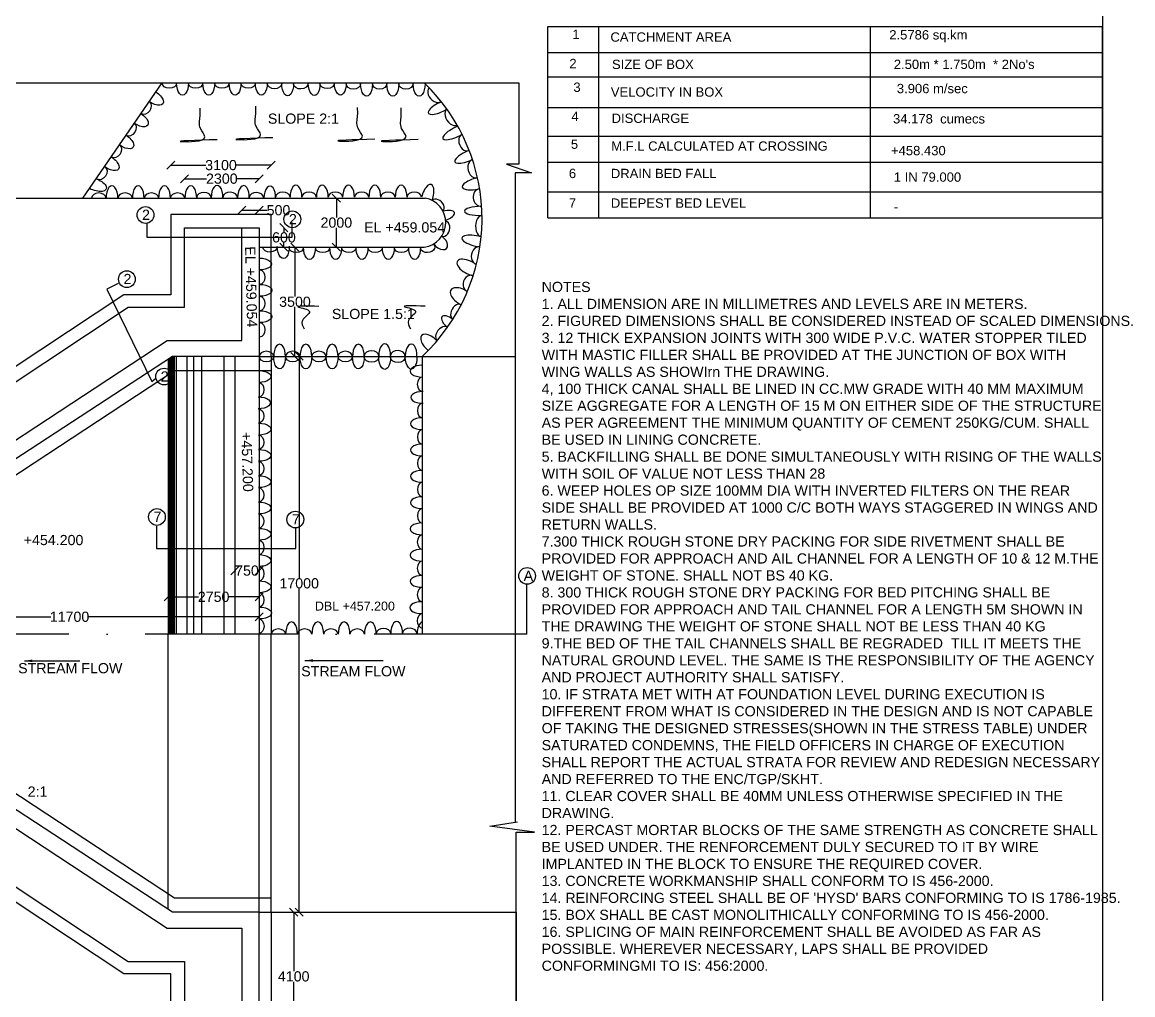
# Model space of a CAD drawing. Header units: millimetres. Extents: x 5124 to 6568637, y 2311 to 91879094.
# Drawn here: x 3616420 to 3629515, y 45938375 to 45949839 of the extents above; entities that cross this region are included whole.
import ezdxf

# ---------------------------------------------------------------- set-up
doc = ezdxf.new("R2010")
doc.units = ezdxf.units.MM
doc.header["$MEASUREMENT"] = 0
doc.linetypes.add('ACAD_ISO10W100', pattern=[18, 12, -3, 0, -3])
for name, color, linetype in [('DIMENSION', 7, 'Continuous'), ('DRAWING', 7, 'Continuous'), ('TEXT', 7, 'Continuous')]:
    doc.layers.add(name, color=color, linetype=linetype)
doc.styles.get("Standard").update_dxf_attribs({"font": 'arial.ttf', "height": 120})
doc.dimstyles.get("Standard").update_dxf_attribs({"dimtxt": 200, "dimasz": 110, "dimexe": 0.18, "dimexo": 0.0625, "dimgap": 0.09, "dimtad": 0, "dimtih": 1, "dimtoh": 1, "dimdec": 0, "dimzin": 0, "dimdsep": 46, "dimtxsty": 'Standard', "dimblk": 'OBLIQUE', "dimcen": 0.09, "dimse1": 1, "dimse2": 1, "dimadec": 0, "dimazin": 0, "dimtfac": 1, "dimtdec": 0, "dimtofl": 0, "dimtmove": 0, "dimatfit": 3, "dimfxl": 1, "dimtolj": 1, "dimtzin": 0, "dimarcsym": 0})

# ---------------------------------------------------------------- blocks, each defined once
blk = doc.blocks.new('_Oblique')
at = {"color": 0, "linetype": 'ByBlock', "lineweight": -2}
blk.add_line((-0.5, -0.5), (0.5, 0.5), dxfattribs=at)
blk = doc.blocks.new('*D158')
at = {"layer": 'Defpoints', "color": 0, "linetype": 'Continuous'}
for p in [(3614742, 45942832), (3619214, 45942832), (3619214, 45942830)]:
    blk.add_point(p, dxfattribs=at)
at = {"layer": 'DIMENSION', "color": 0, "linetype": 'Continuous', "lineweight": -2}
for p, q in [((3614742, 45942830), (3616758, 45942830)), ((3619214, 45942830), (3617198, 45942830))]:
    blk.add_line(p, q, dxfattribs=at)
at = {"layer": 'DIMENSION', "color": 0, "linetype": 'Continuous', "lineweight": -2, "xscale": 95, "yscale": 95, "zscale": 95, "rotation": 180}
blk.add_blockref('_Oblique', (3614742, 45942830), dxfattribs=at)
at = {"layer": 'DIMENSION', "color": 0, "linetype": 'Continuous', "lineweight": -2, "xscale": 95, "yscale": 95, "zscale": 95}
blk.add_blockref('_Oblique', (3619214, 45942830), dxfattribs=at)
at = {"layer": 'DIMENSION', "color": 0, "linetype": 'Continuous', "insert": (3616978, 45942830), "char_height": 120, "attachment_point": 5}
blk.add_mtext('\\A1;11700', dxfattribs=at)
blk = doc.blocks.new('*D159')
at = {"layer": 'Defpoints', "color": 0, "linetype": 'Continuous'}
for p in [(3619214, 45943065), (3618141, 45942991), (3619214, 45942991)]:
    blk.add_point(p, dxfattribs=at)
at = {"layer": 'DIMENSION', "color": 0, "linetype": 'Continuous', "lineweight": -2}
for p, q in [((3618141, 45943065), (3618497, 45943065)), ((3619214, 45943065), (3618857, 45943065))]:
    blk.add_line(p, q, dxfattribs=at)
at = {"layer": 'DIMENSION', "color": 0, "linetype": 'Continuous', "lineweight": -2, "xscale": 95, "yscale": 95, "zscale": 95, "rotation": 180}
blk.add_blockref('_Oblique', (3618141, 45943065), dxfattribs=at)
at = {"layer": 'DIMENSION', "color": 0, "linetype": 'Continuous', "lineweight": -2, "xscale": 95, "yscale": 95, "zscale": 95}
blk.add_blockref('_Oblique', (3619214, 45943065), dxfattribs=at)
at = {"layer": 'DIMENSION', "color": 0, "linetype": 'Continuous', "insert": (3618677, 45943065), "char_height": 120, "attachment_point": 5}
blk.add_mtext('\\A1;2750', dxfattribs=at)
blk = doc.blocks.new('*D160')
at = {"layer": 'Defpoints', "color": 0, "linetype": 'Continuous'}
for p in [(3618926, 45943374), (3619214, 45943374), (3619214, 45943374)]:
    blk.add_point(p, dxfattribs=at)
at = {"layer": 'DIMENSION', "color": 0, "linetype": 'Continuous', "lineweight": -2}
for p, q in [((3618926, 45943374), (3618938, 45943374)), ((3619214, 45943374), (3619202, 45943374))]:
    blk.add_line(p, q, dxfattribs=at)
at = {"layer": 'DIMENSION', "color": 0, "linetype": 'Continuous', "lineweight": -2, "xscale": 95, "yscale": 95, "zscale": 95, "rotation": 180}
blk.add_blockref('_Oblique', (3618926, 45943374), dxfattribs=at)
at = {"layer": 'DIMENSION', "color": 0, "linetype": 'Continuous', "lineweight": -2, "xscale": 95, "yscale": 95, "zscale": 95}
blk.add_blockref('_Oblique', (3619214, 45943374), dxfattribs=at)
at = {"layer": 'DIMENSION', "color": 0, "linetype": 'Continuous', "insert": (3619070, 45943374), "char_height": 120, "attachment_point": 5}
blk.add_mtext('\\A1;750', dxfattribs=at)
blk = doc.blocks.new('*D161')
at = {"layer": 'Defpoints', "color": 0, "linetype": 'Continuous'}
for p in [(3619355, 45948154), (3618172, 45947572), (3619355, 45947572)]:
    blk.add_point(p, dxfattribs=at)
at = {"layer": 'DIMENSION', "color": 0, "linetype": 'Continuous', "lineweight": -2}
for p, q in [((3618172, 45948154), (3618585, 45948154)), ((3619355, 45948154), (3618943, 45948154))]:
    blk.add_line(p, q, dxfattribs=at)
at = {"layer": 'DIMENSION', "color": 0, "linetype": 'Continuous', "lineweight": -2, "xscale": 95, "yscale": 95, "zscale": 95, "rotation": 180}
blk.add_blockref('_Oblique', (3618172, 45948154), dxfattribs=at)
at = {"layer": 'DIMENSION', "color": 0, "linetype": 'Continuous', "lineweight": -2, "xscale": 95, "yscale": 95, "zscale": 95}
blk.add_blockref('_Oblique', (3619355, 45948154), dxfattribs=at)
at = {"layer": 'DIMENSION', "color": 0, "linetype": 'Continuous', "insert": (3618764, 45948154), "char_height": 120, "attachment_point": 5}
blk.add_mtext('\\A1;3100', dxfattribs=at)
blk = doc.blocks.new('*D162')
at = {"layer": 'Defpoints', "color": 0, "linetype": 'Continuous'}
for p in [(3619214, 45947994), (3618333, 45947417), (3619214, 45947417)]:
    blk.add_point(p, dxfattribs=at)
at = {"layer": 'DIMENSION', "color": 0, "linetype": 'Continuous', "lineweight": -2}
for p, q in [((3618333, 45947994), (3618594, 45947994)), ((3619214, 45947994), (3618954, 45947994))]:
    blk.add_line(p, q, dxfattribs=at)
at = {"layer": 'DIMENSION', "color": 0, "linetype": 'Continuous', "lineweight": -2, "xscale": 95, "yscale": 95, "zscale": 95, "rotation": 180}
blk.add_blockref('_Oblique', (3618333, 45947994), dxfattribs=at)
at = {"layer": 'DIMENSION', "color": 0, "linetype": 'Continuous', "lineweight": -2, "xscale": 95, "yscale": 95, "zscale": 95}
blk.add_blockref('_Oblique', (3619214, 45947994), dxfattribs=at)
at = {"layer": 'DIMENSION', "color": 0, "linetype": 'Continuous', "insert": (3618774, 45947994), "char_height": 120, "attachment_point": 5}
blk.add_mtext('\\A1;2300', dxfattribs=at)
blk = doc.blocks.new('*D163')
at = {"layer": 'Defpoints', "color": 0, "linetype": 'Continuous'}
for p in [(3619214, 45947622), (3619011, 45947417), (3619214, 45947417)]:
    blk.add_point(p, dxfattribs=at)
at = {"layer": 'DIMENSION', "color": 0, "linetype": 'Continuous', "lineweight": -2}
for p, q in [((3619011, 45947622), (3619214, 45947622)), ((3619214, 45947622), (3619309, 45947622))]:
    blk.add_line(p, q, dxfattribs=at)
at = {"layer": 'DIMENSION', "color": 0, "linetype": 'Continuous', "lineweight": -2, "xscale": 95, "yscale": 95, "zscale": 95, "rotation": 180}
blk.add_blockref('_Oblique', (3619011, 45947622), dxfattribs=at)
at = {"layer": 'DIMENSION', "color": 0, "linetype": 'Continuous', "lineweight": -2, "xscale": 95, "yscale": 95, "zscale": 95}
blk.add_blockref('_Oblique', (3619214, 45947622), dxfattribs=at)
at = {"layer": 'DIMENSION', "color": 0, "linetype": 'Continuous', "insert": (3619442, 45947622), "char_height": 120, "attachment_point": 5}
blk.add_mtext('\\A1;500', dxfattribs=at)
blk = doc.blocks.new('*D164')
at = {"layer": 'Defpoints', "color": 0, "linetype": 'Continuous'}
for p in [(3619214, 45947417), (3619214, 45947188), (3619506, 45947188)]:
    blk.add_point(p, dxfattribs=at)
at = {"layer": 'DIMENSION', "color": 0, "linetype": 'Continuous', "lineweight": -2}
for p, q in [((3619506, 45947417), (3619506, 45947364)), ((3619506, 45947188), (3619506, 45947241))]:
    blk.add_line(p, q, dxfattribs=at)
at = {"layer": 'DIMENSION', "color": 0, "linetype": 'Continuous', "lineweight": -2, "xscale": 95, "yscale": 95, "zscale": 95}
for p, rotation in [((3619506, 45947417), 90), ((3619506, 45947188), 270)]:
    blk.add_blockref('_Oblique', p, dxfattribs=dict(at, rotation=rotation))
at = {"layer": 'DIMENSION', "color": 0, "linetype": 'Continuous', "insert": (3619506, 45947302), "char_height": 120, "attachment_point": 5}
blk.add_mtext('\\A1;600', dxfattribs=at)
blk = doc.blocks.new('*D165')
at = {"layer": 'Defpoints', "color": 0, "linetype": 'Continuous'}
for p in [(3620124, 45947765), (3620124, 45947188), (3620124, 45947188)]:
    blk.add_point(p, dxfattribs=at)
at = {"layer": 'DIMENSION', "color": 0, "linetype": 'Continuous', "lineweight": -2}
for p, q in [((3620124, 45947765), (3620124, 45947538)), ((3620124, 45947188), (3620124, 45947415))]:
    blk.add_line(p, q, dxfattribs=at)
at = {"layer": 'DIMENSION', "color": 0, "linetype": 'Continuous', "lineweight": -2, "xscale": 95, "yscale": 95, "zscale": 95}
for p, rotation in [((3620124, 45947765), 90), ((3620124, 45947188), 270)]:
    blk.add_blockref('_Oblique', p, dxfattribs=dict(at, rotation=rotation))
at = {"layer": 'DIMENSION', "color": 0, "linetype": 'Continuous', "insert": (3620124, 45947476), "char_height": 120, "attachment_point": 5}
blk.add_mtext('\\A1;2000', dxfattribs=at)
blk = doc.blocks.new('*D166')
at = {"layer": 'Defpoints', "color": 0, "linetype": 'Continuous'}
for p in [(3619506, 45947188), (3619506, 45945898), (3619636, 45945898)]:
    blk.add_point(p, dxfattribs=at)
at = {"layer": 'DIMENSION', "color": 0, "linetype": 'Continuous', "lineweight": -2}
for p, q in [((3619636, 45947188), (3619636, 45946604)), ((3619636, 45945898), (3619636, 45946482))]:
    blk.add_line(p, q, dxfattribs=at)
at = {"layer": 'DIMENSION', "color": 0, "linetype": 'Continuous', "lineweight": -2, "xscale": 95, "yscale": 95, "zscale": 95}
for p, rotation in [((3619636, 45947188), 90), ((3619636, 45945898), 270)]:
    blk.add_blockref('_Oblique', p, dxfattribs=dict(at, rotation=rotation))
at = {"layer": 'DIMENSION', "color": 0, "linetype": 'Continuous', "insert": (3619636, 45946543), "char_height": 120, "attachment_point": 5}
blk.add_mtext('\\A1;3500', dxfattribs=at)
blk = doc.blocks.new('*D167')
at = {"layer": 'Defpoints', "color": 0, "linetype": 'Continuous'}
for p in [(3619455, 45945904), (3619507, 45939350), (3619686, 45939350)]:
    blk.add_point(p, dxfattribs=at)
at = {"layer": 'DIMENSION', "color": 0, "linetype": 'Continuous', "lineweight": -2}
for p, q in [((3619686, 45945904), (3619686, 45943285)), ((3619686, 45939350), (3619686, 45943163))]:
    blk.add_line(p, q, dxfattribs=at)
at = {"layer": 'DIMENSION', "color": 0, "linetype": 'Continuous', "lineweight": -2, "xscale": 95, "yscale": 95, "zscale": 95}
for p, rotation in [((3619686, 45945904), 90), ((3619686, 45939350), 270)]:
    blk.add_blockref('_Oblique', p, dxfattribs=dict(at, rotation=rotation))
at = {"layer": 'DIMENSION', "color": 0, "linetype": 'Continuous', "insert": (3619686, 45943224), "char_height": 120, "attachment_point": 5}
blk.add_mtext('\\A1;17000', dxfattribs=at)
blk = doc.blocks.new('*D168')
at = {"layer": 'Defpoints', "color": 0, "linetype": 'Continuous'}
for p in [(3619507, 45939350), (3619214, 45937831), (3619621, 45937831)]:
    blk.add_point(p, dxfattribs=at)
at = {"layer": 'DIMENSION', "color": 0, "linetype": 'Continuous', "lineweight": -2}
for p, q in [((3619621, 45939350), (3619621, 45938652)), ((3619621, 45937831), (3619621, 45938529))]:
    blk.add_line(p, q, dxfattribs=at)
at = {"layer": 'DIMENSION', "color": 0, "linetype": 'Continuous', "lineweight": -2, "xscale": 95, "yscale": 95, "zscale": 95}
for p, rotation in [((3619621, 45939350), 90), ((3619621, 45937831), 270)]:
    blk.add_blockref('_Oblique', p, dxfattribs=dict(at, rotation=rotation))
at = {"layer": 'DIMENSION', "color": 0, "linetype": 'Continuous', "insert": (3619621, 45938591), "char_height": 120, "attachment_point": 5}
blk.add_mtext('\\A1;4100', dxfattribs=at)

msp = doc.modelspace()

# ---------------------------------------------------------------- linework, layer by layer
at = {"layer": 'DIMENSION', "linetype": 'Continuous'}
for centre in [(3617873.8, 45947566.8), (3619605.3, 45947515.4), (3617654.7, 45946810.3), (3618093.3, 45945661.8), (3618008.7, 45944006.8), (3619640.7, 45943976.3), (3622373.3, 45943311.8)]:
    msp.add_circle(centre, 98.8, dxfattribs=at)
at = {"layer": 'DRAWING', "linetype": 'Continuous'}
msp.add_lwpolyline([(3584558.5, 45956633), (3629157, 45956633), (3629157, 45928571.5), (3584558.5, 45928571.5)], close=True, dxfattribs=at)
for points in [[(3595456, 45949199.6), (3597242, 45949199.6), (3597242, 45949470.6), (3597436.4, 45949037.1), (3597436.4, 45949214), (3606239, 45949214), (3608429.7, 45949214), (3608560.4, 45949033.6), (3608560.4, 45949377.1), (3608691.1, 45949177.9), (3613492.7, 45949177.9), (3613635.1, 45948998.2), (3613635.1, 45949362.7), (3613747.8, 45949170.1), (3614567.7, 45949170.1), (3614567.7, 45949122.4), (3622276, 45949122.4), (3622276, 45948165.3), (3622129.8, 45948165.3), (3622426.3, 45948065.2), (3622234.2, 45948065.2), (3622234.2, 45940408.6)], [(3617134, 45947764.7), (3618069.7, 45949122.4)], [(3614567.7, 45947764.7), (3621169.7, 45947764.7)], [(3619214.1, 45945898.2), (3619355, 45945898.2), (3619355, 45947571.6), (3618172.4, 45947571.6), (3618172.4, 45946625.6), (3617617, 45946625.6), (3614667.4, 45944672.4), (3613828.1, 45944688.3)], [(3617890.5, 45947467), (3617890.5, 45947305), (3619602, 45947305), (3619602, 45947477.5)], [(3613968.7, 45942624), (3613968.7, 45944523.3), (3614716.5, 45944523.3), (3617669.5, 45946480.2), (3618333.2, 45946480.2), (3618333.2, 45947416.7), (3619214.1, 45947416.7), (3619214.1, 45945898.2), (3618190.6, 45945898.2), (3614741.6, 45943645.1)], [(3614741.6, 45943849.8), (3614741.7, 45943861.7), (3618130.6, 45946087.6), (3619010.6, 45946087.6), (3619010.6, 45947416.7)], [(3619214.1, 45947187.9), (3621161.5, 45947187.9)], [(3617550, 45946760.5), (3617419, 45946692), (3617947.5, 45945605), (3617997.5, 45945643)], [(3618176.9, 45945889.3), (3618176.9, 45942624)], [(3618181.6, 45945892.3), (3618181.6, 45942624)], [(3618185.8, 45945895.1), (3618185.8, 45942624)], [(3618190.6, 45945898.2), (3618190.6, 45942624)], [(3618195.7, 45945898.2), (3618195.7, 45942624)], [(3618200.1, 45945898.2), (3618200.1, 45942624)], [(3618204.9, 45945898.2), (3618204.9, 45942624)], [(3618212.4, 45945898.2), (3618212.4, 45942624)], [(3618235.8, 45945898.2), (3618235.8, 45942624)], [(3618362, 45945898.2), (3618362, 45942624)], [(3618438.5, 45945898.2), (3618438.5, 45942624)], [(3618533.6, 45945898.2), (3618533.6, 45942624)], [(3618797.8, 45945898.2), (3618797.8, 45942624)], [(3618926.1, 45945898.2), (3618926.1, 45942624)], [(3619214.1, 45945898.2), (3619214.1, 45942624)], [(3619355, 45945898.2), (3619355, 45942624)], [(3619355, 45945898.2), (3621134.4, 45945898.2), (3621134.4, 45942624)], [(3621134.4, 45945898.2), (3622234.2, 45945898.2)], [(3618140.5, 45945865.5), (3618140.5, 45942624)], [(3618143.1, 45945867.2), (3618143.1, 45942624)], [(3618146, 45945869.1), (3618146, 45942624)], [(3618146, 45945869.1), (3618146, 45942624)], [(3618149.4, 45945871.3), (3618149.4, 45942624)], [(3618153.5, 45945873.9), (3618153.5, 45942624)], [(3618157.3, 45945876.5), (3618157.3, 45942624)], [(3618161.3, 45945879), (3618161.3, 45942624)], [(3618164.3, 45945881), (3618164.3, 45942624)], [(3618168.7, 45945883.9), (3618168.7, 45942624)], [(3618173.1, 45945886.7), (3618173.1, 45942624)], [(3614741.6, 45943449.6), (3618214.9, 45945731.8), (3619355, 45945731.8)], [(3618002, 45943899), (3618002, 45943635), (3619644.5, 45943635), (3619644.5, 45943871.5)], [(3622370, 45942624), (3622370, 45943208)], [(3613968.7, 45942624), (3613968.7, 45940724.7), (3614716.5, 45940724.7), (3617669.5, 45938767.8), (3618333.2, 45938767.8), (3618333.2, 45937831.3), (3619214.1, 45937831.3), (3619214.1, 45939349.8), (3618190.6, 45939349.8), (3614741.6, 45941602.9)], [(3618140.5, 45939382.5), (3618140.5, 45942624)], [(3619214.1, 45939349.8), (3619214.1, 45942624)], [(3619355, 45939349.8), (3619355, 45942624)], [(3614741.6, 45941798.4), (3618214.9, 45939516.2), (3619355, 45939516.2)], [(3614741.6, 45941398.2), (3614741.7, 45941386.3), (3618130.6, 45939160.4), (3619010.6, 45939160.4), (3619010.6, 45937831.3)], [(3619214.1, 45939349.8), (3619355, 45939349.8), (3619355, 45937676.4), (3618172.4, 45937676.4), (3618172.4, 45938622.4), (3617617, 45938622.4), (3614667.4, 45940575.6), (3613828.1, 45940559.7)], [(3619355, 45939349.8), (3622242.5, 45939349.8), (3622242.5, 45936524.5), (3622242.5, 45939349.8), (3622242.5, 45940292.5), (3622462, 45940292.5), (3621934.5, 45940363), (3622259.5, 45940412.5)]]:
    msp.add_lwpolyline(points, dxfattribs=at)
at = {"layer": 'DRAWING', "linetype": 'ACAD_ISO10W100', "ltscale": 150}
msp.add_lwpolyline([(3622370, 45942624), (3585220.5, 45942624)], dxfattribs=at)
at = {"layer": 'DRAWING', "linetype": 'Continuous'}
for centre, radius, start, end in [((3619621.1, 45947523.1), 2220.5, 312.96259, 46.07515), ((3621122.9, 45947476.9), 291.5, 277.61061, 80.76102)]:
    msp.add_arc(centre, radius, start, end, dxfattribs=at)
at = {"layer": 'DRAWING', "extrusion": (0, 0, -1)}
for centre, major_axis, ratio, start_param, end_param in [((3618154.9, 45949122.4), (-85.2, 0), 0.7243402, 3.1415927, 6.2831853), ((3618310.2, 45949116.9), (0, -139), 0.5, 4.6728103, 7.8935603), ((3618464.9, 45949122.4), (-85.2, 0), 0.7243402, 3.1415927, 6.2831853), ((3618620.1, 45949116.9), (0, -139), 0.5, 4.6728103, 7.8935603), ((3618774.8, 45949122.4), (-85.2, 0), 0.7243402, 3.1415927, 6.2831853), ((3618930.1, 45949116.9), (0, -139), 0.5, 4.6728103, 7.8935603), ((3619084.8, 45949122.4), (-85.2, 0), 0.7243402, 3.1415927, 6.2831853), ((3619240, 45949116.9), (0, -139), 0.5, 4.6728103, 7.8935603), ((3619394.8, 45949115.7), (-85.2, 0), 0.7243402, 3.1415927, 6.2831853), ((3619550, 45949110.2), (0, -139), 0.5, 4.6728103, 7.8935603), ((3619704.9, 45949113.4), (-85.2, -3.2), 0.7243402, 3.1415927, 6.2831853), ((3619860.2, 45949113.8), (5.2, -138.9), 0.5, 4.6728103, 7.8935603), ((3620014.9, 45949118.4), (-85.2, -3.2), 0.7243402, 3.1415927, 6.2831853), ((3620170.3, 45949118.7), (5.2, -138.9), 0.5, 4.6728103, 7.8935603), ((3620325, 45949112.4), (-85.2, 0), 0.7243402, 3.1415927, 6.2831853), ((3620480.2, 45949106.9), (0, -139), 0.5, 4.6728103, 7.8935603), ((3620634.9, 45949112.4), (-85.2, 0), 0.7243402, 3.1415927, 6.2831853), ((3620790.2, 45949106.9), (0, -139), 0.5, 4.6728103, 7.8935603), ((3620944.9, 45949112.4), (-85.2, 0), 0.7243402, 3.1415927, 6.2831853), ((3621100.1, 45949106.9), (0, -139), 0.5, 4.6728103, 7.8935603), ((3617962.8, 45948955.8), (115.7, -77.1), 0.5, 4.6728103, 7.8935603), ((3617872.2, 45948829.7), (-47.3, -70.9), 0.7243402, 3.1415927, 6.2831853), ((3617694.7, 45948575.4), (-47.3, -70.9), 0.7243402, 3.1415927, 6.2831853), ((3617785.3, 45948701.6), (115.7, -77.1), 0.5, 4.6728103, 7.8935603), ((3617522.8, 45948317.5), (-47.3, -70.9), 0.7243402, 3.1415927, 6.2831853), ((3617613.5, 45948443.6), (115.7, -77.1), 0.5, 4.6728103, 7.8935603), ((3617441.6, 45948185.7), (115.7, -77.1), 0.5, 4.6728103, 7.8935603), ((3617350.9, 45948059.6), (-47.3, -70.9), 0.7243402, 3.1415927, 6.2831853), ((3617269.7, 45947927.8), (-143, 53.2), 0.452239, 1.6403637, 4.9550204), ((3619497, 45947191.5), (5.2, -138.9), 0.5, 4.6728103, 7.8935603), ((3621201.4, 45947185.1), (85.2, 8.2), 0.7197134, -0.5711761, 3.2739022), ((3619341.7, 45947191.1), (-85.2, -3.2), 0.7243402, 3.1415927, 6.2831853), ((3619651.7, 45947185.1), (-85.2, 0), 0.7243402, 3.1415927, 6.2831853), ((3619807, 45947179.6), (0, -139), 0.5, 4.6728103, 7.8935603), ((3619961.7, 45947185.1), (-85.2, 0), 0.7243402, 3.1415927, 6.2831853), ((3620116.9, 45947179.6), (0, -139), 0.5, 4.6728103, 7.8935603), ((3620271.6, 45947185.1), (-85.2, 0), 0.7243402, 3.1415927, 6.2831853), ((3620426.9, 45947179.6), (0, -139), 0.5, 4.6728103, 7.8935603), ((3620581.5, 45947185.1), (-85.2, 0), 0.7243402, 3.1415927, 6.2831853), ((3620736.8, 45947179.6), (0, -139), 0.5, 4.6728103, 7.8935603), ((3620891.5, 45947185.1), (-85.2, 0), 0.7243402, 3.1415927, 6.2831853), ((3621046.7, 45947179.6), (0, -139), 0.5, 4.6728103, 7.8935603), ((3619219.6, 45946988.5), (139, 0), 0.5, 4.6728103, 7.8935603), ((3619219.6, 45946833.2), (0, -85.2), 0.7243402, 3.1415927, 6.2831853), ((3619225.1, 45946678.5), (139, 0), 0.5, 4.6728103, 7.8935603), ((3619219.6, 45946523.2), (0, -85.2), 0.7243402, 3.1415927, 6.2831853), ((3619225.1, 45946368.5), (139, 0), 0.5, 4.6728103, 7.8935603), ((3619219.6, 45946213.3), (0, -85.2), 0.7243402, 3.1415927, 6.2831853), ((3619299.4, 45945898.2), (-85.2, 0), 0.7243402, 3.1415927, 6.2831853), ((3619454.6, 45945892.7), (0, -139), 0.5, 4.6728103, 7.8935603), ((3619609.3, 45945898.2), (-85.2, 0), 0.7243402, 3.1415927, 6.2831853), ((3619764.6, 45945892.7), (0, -139), 0.5, 4.6728103, 7.8935603), ((3619919.3, 45945898.2), (-85.2, 0), 0.7243402, 3.1415927, 6.2831853), ((3620074.5, 45945892.7), (0, -139), 0.5, 4.6728103, 7.8935603), ((3620229.2, 45945898.2), (-85.2, 0), 0.7243402, 3.1415927, 6.2831853), ((3620384.4, 45945892.7), (0, -139), 0.5, 4.6728103, 7.8935603), ((3620539.2, 45945891.5), (-85.2, 0), 0.7243402, 3.1415927, 6.2831853), ((3620694.4, 45945886), (0, -139), 0.5, 4.6728103, 7.8935603), ((3620849.3, 45945889.2), (-85.2, -3.2), 0.7243402, 3.1415927, 6.2831853), ((3621004.7, 45945889.6), (5.2, -138.9), 0.5, 4.6728103, 7.8935603), ((3619214.1, 45945662.3), (139, 0), 0.5, 4.6728103, 7.8935603), ((3619208.6, 45945507), (0, -85.2), 0.7243402, 3.1415927, 6.2831853), ((3619207.4, 45945352.3), (139, 0), 0.5, 4.6728103, 7.8935603), ((3619207.4, 45945197), (0, -85.2), 0.7243402, 3.1415927, 6.2831853), ((3619212.9, 45945042.3), (139, 0), 0.5, 4.6728103, 7.8935603), ((3619207.4, 45944887), (0, -85.2), 0.7243402, 3.1415927, 6.2831853), ((3619212.9, 45944732.3), (139, 0), 0.5, 4.6728103, 7.8935603), ((3619207.4, 45944577.1), (0, -85.2), 0.7243402, 3.1415927, 6.2831853), ((3619212.9, 45944422.4), (139, 0), 0.5, 4.6728103, 7.8935603), ((3619207.4, 45944267.2), (0, -85.2), 0.7243402, 3.1415927, 6.2831853), ((3619212.9, 45944112.5), (139, 0), 0.5, 4.6728103, 7.8935603), ((3619207.4, 45943957.2), (0, -85.2), 0.7243402, 3.1415927, 6.2831853), ((3619214.1, 45943803.1), (139, 0), 0.5, 4.6728103, 7.8935603), ((3619208.6, 45943647.8), (0, -85.2), 0.7243402, 3.1415927, 6.2831853), ((3619214.1, 45943493.1), (139, 0), 0.5, 4.6728103, 7.8935603), ((3619208.6, 45943338.4), (0, -85.2), 0.7243402, 3.1415927, 6.2831853), ((3619214.1, 45943183.7), (139, 0), 0.5, 4.6728103, 7.8935603), ((3619208.6, 45943028.5), (0, -85.2), 0.7243402, 3.1415927, 6.2831853), ((3619220.8, 45942874.3), (139, 0), 0.5, 4.6728103, 7.8935603), ((3619209.8, 45942719.1), (0, -85.2), 0.7243402, 3.1415927, 6.2831853)]:
    msp.add_ellipse(centre, major_axis=major_axis, ratio=ratio, start_param=start_param, end_param=end_param, dxfattribs=at)
at = {"layer": 'DRAWING', "linetype": 'Continuous'}
for centre, major_axis, ratio, start_param, end_param in [((3621288.8, 45948985.4), (-69.7, 79.5), 0.6750206, 0, 3.1415927), ((3621351.7, 45948835.6), (-142.1, -69), 0.3438784, 4.4663387, 8.2345347), ((3621487.3, 45948721.1), (-60.8, 94.7), 0.6183032, 0, 3.1415927), ((3621547.7, 45948548.3), (-167.3, -81.1), 0.2971223, 4.5202511, 8.0681389), ((3621649, 45948421.7), (-42.2, 95.2), 0.7413008, 0, 3.1415927), ((3621690.7, 45948265.3), (-168.6, -72.1), 0.3109738, 4.578302, 7.9513094), ((3621759.2, 45948111.8), (-29.8, 108.3), 0.7482972, 0, 3.1415927), ((3621799.6, 45947941.6), (-190.2, -47.5), 0.3369651, 4.6876815, 7.8416872), ((3621826.1, 45947774.3), (-10.5, 103.2), 0.8628314, 0.026861, 3.1415927), ((3621317.5, 45947674), (64.8, -64), 0.7289937, 0, 3.1415927), ((3621397.3, 45947558.3), (-118.4, -36), 0.4341156, 1.5707963, 4.7066275), ((3621843.5, 45947613.9), (-209, -1.8), 0.2622754, 4.7420678, 7.8412499), ((3621390, 45947405.3), (-23.9, -89.3), 0.7756649, 0, 3.1415927), ((3621836.5, 45947436.4), (4.8, 122.7), 0.572149, 0, 3.1415927), ((3621801.3, 45947255), (-199.2, 41.2), 0.3046336, 4.6234081, 7.9923814), ((3621342.3, 45947248.9), (-82.4, 74.9), 0.6081366, 1.2333493, 4.9632939), ((3621796.2, 45947088.5), (20.1, 100.7), 0.7851748, 0, 3.1415927), ((3621688.1, 45946946.7), (-137.8, 73.1), 0.4787809, 4.3127177, 8.4572715), ((3621703.5, 45946758.4), (34, 92.5), 0.8534789, 0, 3.1415927), ((3621613.8, 45946597.2), (-140.7, 85.4), 0.523489, 4.6378296, 8.0434845), ((3621547.8, 45946423.6), (48.6, 85.2), 0.6915934, 0, 3.1415927), ((3621468.9, 45946288.5), (-100.5, 78.3), 0.4485383, 4.7648467, 7.8670703), ((3621246.6, 45946037), (-117.6, 110.5), 0.4848484, 4.615016, 7.9641309), ((3621374.2, 45946163.9), (60.9, 78.5), 0.6603017, 0, 3.1415927)]:
    msp.add_ellipse(centre, major_axis=major_axis, ratio=ratio, start_param=start_param, end_param=end_param, dxfattribs=at)
at = {"layer": 'DRAWING'}
for centre, major_axis, ratio, start_param, end_param in [((3617478, 45947770.2), (0, 139), 0.5, 4.6728103, 7.8935603), ((3617788, 45947770.2), (0, 139), 0.5, 4.6728103, 7.8935603), ((3618097.9, 45947770.2), (0, 139), 0.5, 4.6728103, 7.8935603), ((3618407.9, 45947770.2), (0, 139), 0.5, 4.6728103, 7.8935603), ((3618717.9, 45947776.9), (0, 139), 0.5, 4.6728103, 7.8935603), ((3619028.1, 45947773.3), (5.2, 138.9), 0.5, 4.6728103, 7.8935603), ((3619338.1, 45947768.3), (5.2, 138.9), 0.5, 4.6728103, 7.8935603), ((3619648.1, 45947780.2), (0, 139), 0.5, 4.6728103, 7.8935603), ((3619958, 45947780.2), (0, 139), 0.5, 4.6728103, 7.8935603), ((3620268, 45947780.2), (0, 139), 0.5, 4.6728103, 7.8935603), ((3620577.9, 45947780.2), (0, 139), 0.5, 4.6728103, 7.8935603), ((3620887.9, 45947780.2), (0, 139), 0.5, 4.6728103, 7.8935603), ((3621197.8, 45947780.2), (45, 145.8), 0.4304233, 4.5534185, 8.0232968), ((3617322.8, 45947764.7), (-85.2, 0), 0.7243402, 3.1415927, 6.2831853), ((3617632.7, 45947764.7), (-85.2, 0), 0.7243402, 3.1415927, 6.2831853), ((3617942.7, 45947764.7), (-85.2, 0), 0.7243402, 3.1415927, 6.2831853), ((3618252.6, 45947764.7), (-85.2, 0), 0.7243402, 3.1415927, 6.2831853), ((3618562.6, 45947771.4), (-85.2, 0), 0.7243402, 3.1415927, 6.2831853), ((3618872.8, 45947773.7), (-85.2, 3.2), 0.7243402, 3.1415927, 6.2831853), ((3619182.8, 45947768.7), (-85.2, 3.2), 0.7243402, 3.1415927, 6.2831853), ((3619492.8, 45947774.7), (-85.2, 0), 0.7243402, 3.1415927, 6.2831853), ((3619802.8, 45947774.7), (-85.2, 0), 0.7243402, 3.1415927, 6.2831853), ((3620112.7, 45947774.7), (-85.2, 0), 0.7243402, 3.1415927, 6.2831853), ((3620422.7, 45947774.7), (-85.2, 0), 0.7243402, 3.1415927, 6.2831853), ((3620732.6, 45947774.7), (-85.2, 0), 0.7243402, 3.1415927, 6.2831853), ((3621042.6, 45947774.7), (-85.2, 0), 0.7243402, 3.1415927, 6.2831853), ((3619454.6, 45945903.7), (0, 139), 0.5, 4.6728103, 7.8935603), ((3619764.6, 45945903.7), (0, 139), 0.5, 4.6728103, 7.8935603), ((3620074.5, 45945903.7), (0, 139), 0.5, 4.6728103, 7.8935603), ((3620384.4, 45945903.7), (0, 139), 0.5, 4.6728103, 7.8935603), ((3620694.4, 45945910.4), (0, 139), 0.5, 4.6728103, 7.8935603), ((3621004.7, 45945906.8), (5.2, 138.9), 0.5, 4.6728103, 7.8935603), ((3619299.4, 45945898.2), (-85.2, 0), 0.7243402, 3.1415927, 6.2831853), ((3619609.3, 45945898.2), (-85.2, 0), 0.7243402, 3.1415927, 6.2831853), ((3619919.3, 45945898.2), (-85.2, 0), 0.7243402, 3.1415927, 6.2831853), ((3620229.2, 45945898.2), (-85.2, 0), 0.7243402, 3.1415927, 6.2831853), ((3620539.2, 45945904.9), (-85.2, 0), 0.7243402, 3.1415927, 6.2831853), ((3620849.3, 45945907.2), (-85.2, 3.2), 0.7243402, 3.1415927, 6.2831853), ((3621134.4, 45945725.9), (-139, 0), 0.5, 4.6728103, 7.8935603), ((3621139.9, 45945570.6), (0, -85.2), 0.7243402, 3.1415927, 6.2831853), ((3621141.1, 45945415.9), (-139, 0), 0.5, 4.6728103, 7.8935603), ((3621141.1, 45945260.6), (0, -85.2), 0.7243402, 3.1415927, 6.2831853), ((3621135.6, 45945105.9), (-139, 0), 0.5, 4.6728103, 7.8935603), ((3621141.1, 45944950.6), (0, -85.2), 0.7243402, 3.1415927, 6.2831853), ((3621135.6, 45944795.9), (-139, 0), 0.5, 4.6728103, 7.8935603), ((3621141.1, 45944640.7), (0, -85.2), 0.7243402, 3.1415927, 6.2831853), ((3621135.6, 45944486), (-139, 0), 0.5, 4.6728103, 7.8935603), ((3621141.1, 45944330.7), (0, -85.2), 0.7243402, 3.1415927, 6.2831853), ((3621135.6, 45944176.1), (-139, 0), 0.5, 4.6728103, 7.8935603), ((3621141.1, 45944020.8), (0, -85.2), 0.7243402, 3.1415927, 6.2831853), ((3621134.4, 45943866.7), (-139, 0), 0.5, 4.6728103, 7.8935603), ((3621139.9, 45943711.4), (0, -85.2), 0.7243402, 3.1415927, 6.2831853), ((3621134.4, 45943556.7), (-139, 0), 0.5, 4.6728103, 7.8935603), ((3621139.9, 45943402), (0, -85.2), 0.7243402, 3.1415927, 6.2831853), ((3621134.4, 45943247.3), (-139, 0), 0.5, 4.6728103, 7.8935603), ((3621139.9, 45943092.1), (0, -85.2), 0.7243402, 3.1415927, 6.2831853), ((3621127.7, 45942937.9), (-139, 0), 0.5, 4.6728103, 7.8935603), ((3619595.5, 45942630.2), (0, 139), 0.5, 4.6728103, 7.8935603), ((3619905.5, 45942630.2), (0, 139), 0.5, 4.6728103, 7.8935603), ((3620215.4, 45942630.2), (0, 139), 0.5, 4.6728103, 7.8935603), ((3620525.3, 45942630.2), (0, 139), 0.5, 4.6728103, 7.8935603), ((3620835.3, 45942636.9), (0, 139), 0.5, 4.6728103, 7.8935603), ((3621145.6, 45942633.4), (5.2, 138.9), 0.5, 6.5192653, 7.8935603), ((3621138.7, 45942782.7), (0, -85.2), 0.7243402, 3.1415927, 6.2831853), ((3619440.3, 45942624.7), (-85.2, 0), 0.7243402, 3.1415927, 6.2831853), ((3619750.2, 45942624.7), (-85.2, 0), 0.7243402, 3.1415927, 6.2831853), ((3620060.1, 45942624.7), (-85.2, 0), 0.7243402, 3.1415927, 6.2831853), ((3620370.1, 45942624.7), (-85.2, 0), 0.7243402, 3.1415927, 6.2831853), ((3620680.1, 45942631.4), (-85.2, 0), 0.7243402, 3.1415927, 6.2831853), ((3620990.2, 45942633.7), (-85.2, 3.2), 0.7243402, 3.1415927, 6.2831853)]:
    msp.add_ellipse(centre, major_axis=major_axis, ratio=ratio, start_param=start_param, end_param=end_param, dxfattribs=at)
at = {"layer": 'DRAWING', "linetype": 'Continuous'}
for points in [[(3618719, 45948454.3), (3618301.7, 45948432.3), (3618574, 45948489.4), (3618521.3, 45948585.9), (3618516.9, 45948730.7), (3618516.9, 45948827.2)], [(3619376.4, 45948477.8), (3618959.1, 45948455.9), (3619231.4, 45948512.9), (3619178.7, 45948609.4), (3619174.3, 45948754.2), (3619174.3, 45948850.7)], [(3620576.5, 45948460.3), (3620159.3, 45948438.3), (3620431.6, 45948495.4), (3620378.9, 45948591.9), (3620374.5, 45948736.7), (3620374.5, 45948833.2)], [(3621090.4, 45948456), (3620673.2, 45948434.1), (3620945.5, 45948491.1), (3620892.8, 45948587.7), (3620888.4, 45948732.4), (3620888.4, 45948829)], [(3619918, 45946488.5), (3619680, 45946480.5), (3619807, 45946429), (3619723, 45946321), (3619745, 45946223.5)], [(3621170.1, 45946491.5), (3620932.1, 45946483.5), (3621059.1, 45946432), (3620975.1, 45946324), (3620997.1, 45946226.5)]]:
    msp.add_spline(points, degree=3, dxfattribs=at)
at = {"layer": 'TEXT'}
for points in [[(3622617.4, 45947531.3), (3622617.4, 45949789.5)], [(3622617.4, 45949789.5), (3629157, 45949789.5)], [(3623220.8, 45947531.3), (3623220.8, 45949789.5)], [(3626421.9, 45947531.3), (3626421.9, 45949789.5)], [(3629157, 45947531.3), (3629157, 45949789.5)], [(3622617.4, 45949481.6), (3629157, 45949481.6)], [(3622617.4, 45949194.2), (3629157, 45949194.2)], [(3622617.4, 45948834.9), (3629157, 45948834.9)], [(3622617.4, 45948496.2), (3629157, 45948496.2)], [(3622617.4, 45948188.2), (3629157, 45948188.2)], [(3622617.4, 45947839.2), (3629157, 45947839.2)], [(3622617.4, 45947839.2), (3629157, 45947839.2)], [(3622617.4, 45947531.3), (3629157, 45947531.3)]]:
    msp.add_lwpolyline(points, dxfattribs=at)

# ---------------------------------------------------------------- texts
at = {"layer": 'DRAWING', "insert": (3622545, 45946778.5), "char_height": 120, "width": 6593.649, "attachment_point": 1}
msp.add_mtext("\\A1;NOTES \\P1. ALL DIMENSION ARE IN MILLIMETRES AND LEVELS ARE IN METERS. \\P2. FIGURED DIMENSIONS SHALL BE CONSIDERED INSTEAD OF SCALED DIMENSIONS.  \\P3. 12 THICK EXPANSION JOINTS WITH 300 WIDE P.V.C. WATER STOPPER TILED WITH MASTIC FILLER SHALL BE PROVIDED AT THE JUNCTION OF BOX WITH WING WALLS AS SHOWIrn THE DRAWING. \\P4, 100 THICK CANAL SHALL BE LINED IN CC.MW GRADE WITH 40 MM MAXIMUM SIZE AGGREGATE FOR A LENGTH OF 15 M ON EITHER SIDE OF THE STRUCTURE AS PER AGREEMENT THE MINIMUM QUANTITY OF CEMENT 250KG/CUM. SHALL BE USED IN LINING CONCRETE. \\P5. BACKFILLING SHALL BE DONE SIMULTANEOUSLY WITH RISING OF THE WALLS WITH SOIL OF VALUE NOT LESS THAN 28 \\P6. WEEP HOLES OP SIZE 100MM DIA WITH INVERTED FILTERS ON THE REAR SIDE SHALL BE PROVIDED AT 1000 C/C BOTH WAYS STAGGERED IN WINGS AND RETURN WALLS. \\P7.300 THICK ROUGH STONE DRY PACKING FOR SIDE RIVETMENT SHALL BE PROVIDED FOR APPROACH AND AIL CHANNEL FOR A LENGTH OF 10 & 12 M.THE WEIGHT OF STONE. SHALL NOT BS 40 KG.\\P8. 300 THICK ROUGH STONE DRY PACKING FOR BED PITCHING SHALL BE PROVIDED FOR APPROACH AND TAIL CHANNEL FOR A LENGTH 5M SHOWN IN THE DRAWING THE WEIGHT OF STONE SHALL NOT BE LESS THAN 40 KG \\P9.THE BED OF THE TAIL CHANNELS SHALL BE REGRADED  TILL IT MEETS THE NATURAL GROUND LEVEL. THE SAME IS THE RESPONSIBILITY OF THE AGENCY AND PROJECT AUTHORITY SHALL SATISFY. \\P10. IF STRATA MET WITH AT FOUNDATION LEVEL DURING EXECUTION IS DIFFERENT FROM WHAT IS CONSIDERED IN THE DESIGN AND IS NOT CAPABLE OF TAKING THE DESIGNED STRESSES(SHOWN IN THE STRESS TABLE) UNDER SATURATED CONDEMNS, THE FIELD OFFICERS IN CHARGE OF EXECUTION SHALL REPORT THE ACTUAL STRATA FOR REVIEW AND REDESIGN NECESSARY AND REFERRED TO THE ENC/TGP/SKHT. \\P11. CLEAR COVER SHALL BE 40MM UNLESS OTHERWISE SPECIFIED IN THE DRAWING. \\P12. PERCAST MORTAR BLOCKS OF THE SAME STRENGTH AS CONCRETE SHALL BE USED UNDER. THE RENFORCEMENT DULY SECURED TO IT BY WIRE IMPLANTED IN THE BLOCK TO ENSURE THE REQUIRED COVER. \\P13. CONCRETE WORKMANSHIP SHALL CONFORM TO IS 456-2000. \\P14. REINFORCING STEEL SHALL BE OF 'HYSD' BARS CONFORMING TO IS 1786-1985. \\P15. BOX SHALL BE CAST MONOLITHICALLY CONFORMING TO IS 456-2000. \\P16. SPLICING OF MAIN REINFORCEMENT SHALL BE AVOIDED AS FAR AS POSSIBLE. WHEREVER NECESSARY, LAPS SHALL BE PROVIDED CONFORMINGMI TO IS: 456:2000.", dxfattribs=at)
at = {"layer": 'TEXT'}
for s, height, p in [('1', 110, (3622907.3, 45949641.6)), ('CATCHMENT AREA', 110, (3623355.9, 45949608.9)), ('2.5786 sq.km', 110, (3626643.5, 45949635.3)), ('2', 110, (3622871.6, 45949297)), ('SIZE OF BOX', 110, (3623374.1, 45949286.9)), ("2.50m * 1.750m  * 2No's", 110, (3626697.1, 45949287.4)), ('3', 110, (3622919.2, 45949017.7)), ('VELOCITY IN BOX', 110, (3623360.6, 45948961.2)), ('3.906 m/sec', 110, (3626732.9, 45949002)), ('4', 110, (3622895.4, 45948673.1)), ('SLOPE 2:1', 120, (3619316.6, 45948642.4)), ('DISCHARGE', 110, (3623369.7, 45948651.7)), ('34.178  cumecs', 110, (3626688.1, 45948645.2)), ('5', 110, (3622889.5, 45948346.3)), ('M.F.L CALCULATED AT CROSSING', 110, (3623365.2, 45948323.9)), ('+458.430', 110, (3626664, 45948270.6)), ('6', 110, (3622865.7, 45948001.7)), ('DRAIN BED FALL', 110, (3623360.6, 45948000.6)), ('1 IN 79.000', 110, (3626697.1, 45947958.4)), ('7', 110, (3622865.7, 45947652.7)), ('DEEPEST BED LEVEL', 110, (3623360.6, 45947651.6)), ('2', 120, (3617833.4, 45947508.7)), ('-', 110, (3626697.1, 45947609.4)), ('2', 120, (3619564.9, 45947457.3)), ('EL +459.054', 120, (3620451.6, 45947360.4)), ('2', 120, (3617614.4, 45946752.2)), ('SLOPE 1.5:1', 120, (3620071, 45946340)), ('2', 120, (3618052.9, 45945603.7)), ('7', 120, (3617968.4, 45943948.7)), ('7', 120, (3619600.4, 45943918.2)), (' +454.200', 120, (3616391.1, 45943674.9)), ('A', 120, (3622332.9, 45943253.7)), ('DBL +457.200', 105, (3619872, 45942904.3)), ('STREAM FLOW', 120, (3616372, 45942164.5)), ('STREAM FLOW', 120, (3619710, 45942128.5)), ('2:1', 120, (3616484.1, 45940709.9))]:
    msp.add_text(s, height=height, dxfattribs=at).set_placement(p)
for s, rotation, p in [('EL +459.054', 271.44703, (3619047.7, 45947195.6)), (' +457.200', 271.81705, (3619001.6, 45945052.1))]:
    msp.add_text(s, height=120, rotation=rotation, dxfattribs=at).set_placement(p)

# ---------------------------------------------------------------- dimensions: what is measured, and where the dimension line sits
at = {"layer": 'DIMENSION', "linetype": 'Continuous'}
for base, p1, p2, text, picture, middle in [((3619355, 45948154), (3618172.4, 45947571.6), (3619355, 45947571.6), '3100', '*D161', (3618763.7, 45948154)), ((3619214.1, 45947993.5), (3618333.2, 45947416.7), (3619214.1, 45947416.7), '2300', '*D162', (3618773.6, 45947993.5)), ((3619214.1, 45947622.5), (3619010.6, 45947416.7), (3619214.1, 45947416.7), '500', '*D163', (3619441.6, 45947622.5)), ((3619214.1, 45943374), (3618926.1, 45943374), (3619214.1, 45943374), '750', '*D160', (3619070.1, 45943374)), ((3619214.1, 45943065), (3618140.5, 45942991), (3619214.1, 45942991), '2750', '*D159', (3618677.3, 45943065)), ((3619214.1, 45942830.5), (3614741.6, 45942831.5), (3619214.1, 45942831.5), '11700', '*D158', (3616977.9, 45942830.5))]:
    dim = msp.add_linear_dim(base=base, p1=p1, p2=p2, text=text, dimstyle='Standard', override={"dimasz": 95, "dimarcsym": 1}, dxfattribs=at)
    dim.commit()
    dim.dimension.update_dxf_attribs({"geometry": picture, "text_midpoint": middle})
for base, p1, p2, text, picture, middle in [((3620124, 45947187.9), (3620124, 45947764.7), (3620124, 45947187.9), '2000', '*D165', (3620124, 45947476.3)), ((3619506.5, 45947187.9), (3619214.1, 45947416.7), (3619214.1, 45947187.9), '600', '*D164', (3619506.5, 45947302.3)), ((3619636, 45945898.2), (3619506.5, 45947187.9), (3619506.5, 45945898.2), '3500', '*D166', (3619636, 45946543.1)), ((3619621, 45937831.3), (3619507, 45939349.8), (3619214.1, 45937831.3), '4100', '*D168', (3619621, 45938590.6))]:
    dim = msp.add_linear_dim(base=base, p1=p1, p2=p2, angle=90, text=text, dimstyle='Standard', override={"dimasz": 95, "dimarcsym": 1}, dxfattribs=at)
    dim.commit()
    dim.dimension.update_dxf_attribs({"geometry": picture, "text_midpoint": middle})
dim = msp.add_linear_dim(base=(3619685.5, 45939349.8), p1=(3619454.6, 45945903.7), p2=(3619507, 45939349.8), angle=90, text='17000', dimstyle='Standard', override={"dimasz": 95, "dimarcsym": 1}, dxfattribs=at)
dim.commit()
dim.dimension.update_dxf_attribs({"geometry": '*D167', "text_midpoint": (3619685.5, 45943224), "dimtype": 160})

# ---------------------------------------------------------------- leaders
at = {"layer": 'DRAWING', "linetype": 'Continuous'}
for points in [[(3616446, 45942311), (3617101, 45942311)], [(3619753.5, 45942314.5), (3620675.5, 45942314.5)]]:
    msp.add_leader(points, dimstyle='Standard', override={"dimasz": 95, "dimgap": 0.09, "dimtad": 0, "dimarcsym": 1}, dxfattribs=at)

doc.saveas('drawing.dxf')
